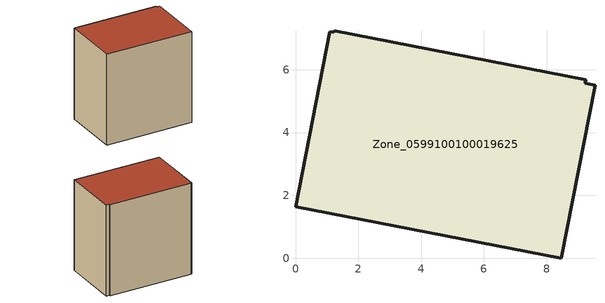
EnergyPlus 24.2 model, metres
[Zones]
Zone_0599100100019625
 floor ground (C_G): 1.23,7.24 9.25,5.68 9.23,5.57 9.54,5.5 8.47,0 0,1.65 1.09,7.22 1.22,7.19 z0
 wall outside (C_F): 8.47,0 9.54,5.5 9.23,5.57 9.25,5.68 1.23,7.24 1.22,7.19 1.09,7.22 0,1.65 8.47,0 z0:8.98
 roof outside (C_R): 9.25,5.68 1.23,7.24 1.22,7.19 1.09,7.22 0,1.65 8.47,0 9.54,5.5 9.23,5.57 z8.98
[BUILDING]
Pand.0599100100019625: North Axis=0; Terrain=City; Loads Convergence Tolerance Value=0.04; Temperature Convergence Tolerance Value=0.4; Solar Distribution=FullExterior; Maximum Number of Warmup Days=25; Minimum Number of Warmup Days=1
[Site:Location]
Rotterdam.The.Hague.AP_ZH_NLD Design_Conditions: Latitude=51.96; Longitude=4.45; Time Zone=1; Elevation=-4.5
[SITE:GROUNDTEMPERATURE:BUILDINGSURFACE]
18, 18, 18, 18, 18, 18, 18, 18, 18, 18, 18, 18
[MATERIAL] Thermal Absorptance=0.9; Solar Absorptance=0.7; Visible Absorptance=0.7
Name | Roughness | Thickness | Conductivity | Density | Specific Heat
G.TC.2015-2018 | MediumSmooth | 0.15 | 0.0428571 | 540 | 1210
F.TC.2015-2018 | Rough | 0.3 | 0.0666667 | 1920 | 840
R.TC.2015-2018 | MediumRough | 0.2 | 0.0333333 | 1500 | 1000
[CONSTRUCTION]
C_G: G.TC.2015-2018
C_F: F.TC.2015-2018
C_R: R.TC.2015-2018
[ZONE]
Zone_0599100100019625: Type=1; Multiplier=1; Ceiling Height=Autocalculate; Volume=Autocalculate; Floor Area=autocalculate; Part of Total Floor Area=Yes
[ZONEINFILTRATION:DESIGNFLOWRATE]
Infil_Zone_0599100100019625: Zone or ZoneList or Space or SpaceList=Zone_0599100100019625; Schedule=AlwaysOn; Design Flow Rate Calculation Method=Flow/Area; Flow Rate per Floor Area=0.0015; Constant Term Coefficient=1; Temperature Term Coefficient=0; Velocity Term Coefficient=0; Velocity Squared Term Coefficient=0
[HVACTEMPLATE:ZONE:IDEALLOADSAIRSYSTEM]
Zone_0599100100019625: Maximum Heating Supply Air Temperature=50; Minimum Cooling Supply Air Temperature=13; Maximum Heating Supply Air Humidity Ratio=0.0156; Minimum Cooling Supply Air Humidity Ratio=0.0077; Heating Limit=NoLimit; Cooling Limit=NoLimit; Dehumidification Control Type=ConstantSensibleHeatRatio; Cooling Sensible Heat Ratio=0.7; Dehumidification Setpoint=60; Humidification Control Type=None; Humidification Setpoint=30; Outdoor Air Method=None; Outdoor Air Flow Rate per Person=0.00944; Outdoor Air Flow Rate per Zone Floor Area=0; Outdoor Air Flow Rate per Zone=0; Demand Controlled Ventilation Type=None; Outdoor Air Economizer Type=NoEconomizer; Heat Recovery Type=None; Sensible Heat Recovery Effectiveness=0.7; Latent Heat Recovery Effectiveness=0.65
[ZONECONTROL:THERMOSTAT]
ThermostatControl_Zone_0599100100019625: Zone or ZoneList=Zone_0599100100019625; Control Type Schedule=DualSetpointControlType; Control 1=Thermostat_Zone_0599100100019625; Temperature Difference Between Cutout And Setpoint=0
[THERMOSTATSETPOINT:DUALSETPOINT]
Thermostat_Zone_0599100100019625: Heating Setpoint Temperature Schedule=HeatingSetpoint_Zone_0599100100019625; Cooling Setpoint Temperature Schedule=CoolingSetpoint_Zone_0599100100019625
[SCHEDULE:COMPACT]
HeatingSetpoint_Zone_0599100100019625: Through: 12/31, For: AllDays, Until: 24:00, 21
CoolingSetpoint_Zone_0599100100019625: Through: 12/31, For: AllDays, Until: 24:00, 24
DualSetpointControlType: Through: 12/31, For: AllDays, Until: 24:00, 4
AlwaysOn: Through: 12/31, For: AllDays, Until: 24:00, 1
